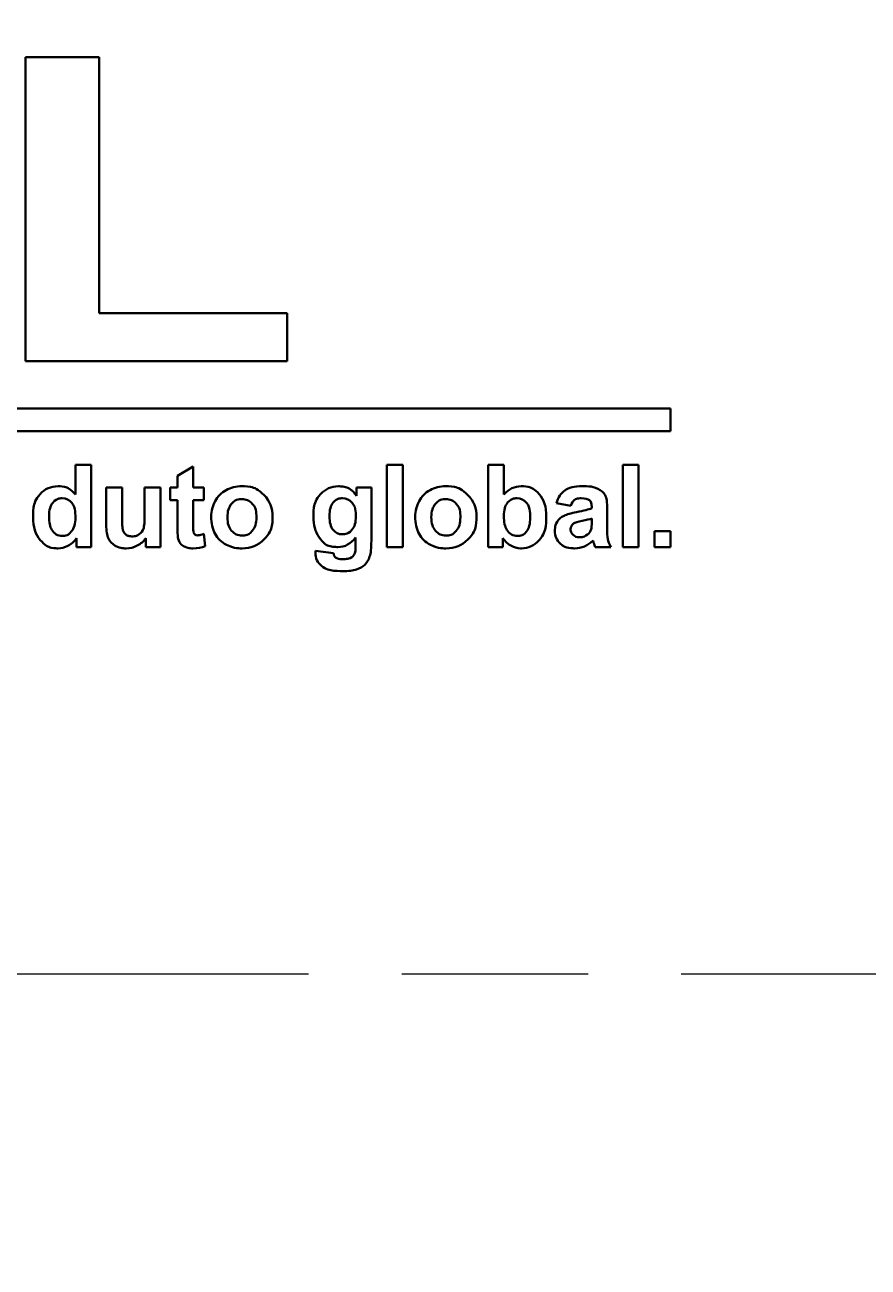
# Model space of a CAD drawing. Extents: x 0 to 616, y 0 to 436.
# Drawn here: x 533.4 to 553.77, y 285.8 to 315.83 of the extents above; entities that cross this region are included whole.
import ezdxf

# ---------------------------------------------------------------- set-up
doc = ezdxf.new("R2010")
doc.units = 0
doc.header["$LTSCALE"] = 1.5
doc.linetypes.add('AM_ISO08W050', pattern=[18, 12, -1.5, 3, -1.5])
doc.layers.add('AM_0', color=7, linetype='CONTINUOUS', lineweight=50)
doc.layers.add('AM_7', color=4, linetype='AM_ISO08W050', lineweight=25)

msp = doc.modelspace()

# ---------------------------------------------------------------- linework, layer by layer
at = {"layer": 'AM_0'}
for radius in [64.3, 58.175, 44.79]:
    msp.add_circle((527.683, 292.885), radius, dxfattribs=at)
at = {"layer": 'AM_0', "color": 7, "lineweight": 70}
msp.add_open_spline([(527.683, 338.867), (553.073, 338.867), (573.665, 318.276), (573.665, 292.885), (573.665, 292.885), (573.665, 267.494), (553.073, 246.903), (527.683, 246.903), (527.683, 246.903), (502.292, 246.903), (481.7, 267.494), (481.7, 292.885), (481.7, 292.885), (481.7, 318.276), (502.292, 338.867), (527.683, 338.867)], degree=3, knots=[0, 0, 0, 0, 0.25, 0.25, 0.25, 0.375, 0.5, 0.5, 0.5, 0.625, 0.75, 0.75, 0.75, 0.875, 1, 1, 1, 1], dxfattribs=at)
at = {"layer": 'AM_0', "color": 7}
for points in [[(533.413, 307.703), (533.413, 307.703), (533.413, 315.051), (533.413, 315.051)], [(533.413, 315.051), (533.413, 315.051), (535.195, 315.051), (535.195, 315.051)], [(535.195, 315.051), (535.195, 315.051), (535.195, 308.862), (535.195, 308.862)], [(535.195, 308.862), (535.195, 308.862), (539.733, 308.862), (539.733, 308.862)], [(539.733, 308.862), (539.733, 308.862), (539.733, 307.703), (539.733, 307.703)], [(539.733, 307.703), (539.733, 307.703), (533.413, 307.703), (533.413, 307.703)], [(506.368, 306.562), (506.368, 306.562), (548.997, 306.562), (548.997, 306.562)], [(548.997, 306.562), (548.997, 306.562), (548.997, 306.01), (548.997, 306.01)], [(548.997, 306.01), (548.997, 306.01), (506.368, 306.01), (506.368, 306.01)], [(534.617, 304.481), (534.617, 304.481), (534.617, 305.195), (534.617, 305.195)], [(534.617, 305.195), (534.617, 305.195), (534.997, 305.195), (534.997, 305.195)], [(534.997, 305.195), (534.997, 305.195), (534.997, 303.211), (534.997, 303.211)], [(537.083, 304.934), (537.083, 304.934), (537.464, 305.156), (537.464, 305.156)], [(537.464, 305.156), (537.464, 305.156), (537.464, 304.648), (537.464, 304.648)], [(542.144, 303.211), (542.144, 303.211), (542.144, 305.195), (542.144, 305.195)], [(542.144, 305.195), (542.144, 305.195), (542.524, 305.195), (542.524, 305.195)], [(542.524, 305.195), (542.524, 305.195), (542.524, 303.211), (542.524, 303.211)], [(544.591, 303.211), (544.591, 303.211), (544.591, 305.195), (544.591, 305.195)], [(544.591, 305.195), (544.591, 305.195), (544.971, 305.195), (544.971, 305.195)], [(544.971, 305.195), (544.971, 305.195), (544.971, 304.481), (544.971, 304.481)], [(547.841, 303.211), (547.841, 303.211), (547.841, 305.195), (547.841, 305.195)], [(547.841, 305.195), (547.841, 305.195), (548.221, 305.195), (548.221, 305.195)], [(548.221, 305.195), (548.221, 305.195), (548.221, 303.211), (548.221, 303.211)], [(537.083, 304.648), (537.083, 304.648), (537.083, 304.934), (537.083, 304.934)], [(535.364, 303.739), (535.364, 303.739), (535.364, 304.648), (535.364, 304.648)], [(535.364, 304.648), (535.364, 304.648), (535.744, 304.648), (535.744, 304.648)], [(535.744, 304.648), (535.744, 304.648), (535.744, 303.988), (535.744, 303.988)], [(536.291, 304.042), (536.291, 304.042), (536.291, 304.648), (536.291, 304.648)], [(536.291, 304.648), (536.291, 304.648), (536.671, 304.648), (536.671, 304.648)], [(536.671, 304.648), (536.671, 304.648), (536.671, 303.211), (536.671, 303.211)], [(536.908, 304.345), (536.908, 304.345), (536.908, 304.648), (536.908, 304.648)], [(536.908, 304.648), (536.908, 304.648), (537.083, 304.648), (537.083, 304.648)], [(537.464, 304.648), (537.464, 304.648), (537.724, 304.648), (537.724, 304.648)], [(537.724, 304.648), (537.724, 304.648), (537.724, 304.345), (537.724, 304.345)], [(537.993, 304.317), (538.056, 304.435), (538.144, 304.526), (538.258, 304.587)], [(541.412, 304.447), (541.412, 304.447), (541.412, 304.648), (541.412, 304.648)], [(541.412, 304.648), (541.412, 304.648), (541.767, 304.648), (541.767, 304.648)], [(541.767, 304.648), (541.767, 304.648), (541.767, 303.359), (541.767, 303.359)], [(542.919, 304.317), (542.981, 304.435), (543.07, 304.526), (543.184, 304.587)], [(546.239, 304.272), (546.278, 304.411), (546.344, 304.514), (546.439, 304.581)], [(547.24, 304.621), (547.323, 304.581), (547.382, 304.53), (547.415, 304.468)], [(534.074, 304.283), (534.013, 304.211), (533.982, 304.104), (533.982, 303.961)], [(537.083, 304.345), (537.083, 304.345), (536.908, 304.345), (536.908, 304.345)], [(537.083, 303.719), (537.083, 303.719), (537.083, 304.345), (537.083, 304.345)], [(537.724, 304.345), (537.724, 304.345), (537.464, 304.345), (537.464, 304.345)], [(537.464, 304.345), (537.464, 304.345), (537.464, 303.766), (537.464, 303.766)], [(537.9, 303.95), (537.9, 304.077), (537.931, 304.199), (537.993, 304.317)], [(538.391, 304.258), (538.323, 304.182), (538.29, 304.072), (538.29, 303.93)], [(540.844, 304.284), (540.785, 304.213), (540.755, 304.105), (540.755, 303.96)], [(542.826, 303.95), (542.826, 304.077), (542.857, 304.199), (542.919, 304.317)], [(543.317, 304.258), (543.249, 304.182), (543.216, 304.072), (543.216, 303.93)], [(545.059, 304.284), (544.998, 304.213), (544.968, 304.106), (544.968, 303.961)], [(546.584, 304.21), (546.584, 304.21), (546.239, 304.272), (546.239, 304.272)], [(546.676, 304.35), (546.638, 304.324), (546.607, 304.277), (546.584, 304.21)], [(547.092, 304.187), (547.092, 304.26), (547.074, 304.312), (547.038, 304.344)], [(547.415, 304.468), (547.449, 304.406), (547.466, 304.293), (547.466, 304.127)], [(533.982, 303.961), (533.982, 303.808), (534.004, 303.697), (534.046, 303.628)], [(535.744, 303.988), (535.744, 303.786), (535.751, 303.662), (535.765, 303.617)], [(536.262, 303.654), (536.281, 303.707), (536.291, 303.837), (536.291, 304.042)], [(537.993, 303.53), (537.931, 303.645), (537.9, 303.785), (537.9, 303.95)], [(538.29, 303.93), (538.29, 303.787), (538.323, 303.678), (538.391, 303.603)], [(540.755, 303.96), (540.755, 303.807), (540.785, 303.695), (540.844, 303.625)], [(542.919, 303.53), (542.857, 303.645), (542.826, 303.785), (542.826, 303.95)], [(543.216, 303.93), (543.216, 303.787), (543.249, 303.678), (543.317, 303.603)], [(544.968, 303.961), (544.968, 303.812), (544.992, 303.702), (545.038, 303.631)], [(546.258, 303.821), (546.297, 303.885), (546.351, 303.933), (546.421, 303.967)], [(546.421, 303.967), (546.491, 304.001), (546.592, 304.03), (546.723, 304.056)], [(546.723, 304.056), (546.901, 304.089), (547.024, 304.12), (547.092, 304.149)], [(547.092, 304.149), (547.092, 304.149), (547.092, 304.187), (547.092, 304.187)], [(547.466, 304.127), (547.466, 304.127), (547.462, 303.683), (547.462, 303.683)], [(535.415, 303.421), (535.381, 303.498), (535.364, 303.604), (535.364, 303.739)], [(536.157, 303.522), (536.208, 303.558), (536.243, 303.602), (536.262, 303.654)], [(537.095, 303.451), (537.087, 303.495), (537.083, 303.585), (537.083, 303.719)], [(537.464, 303.766), (537.464, 303.649), (537.467, 303.58), (537.472, 303.561)], [(546.861, 303.843), (546.756, 303.821), (546.687, 303.799), (546.654, 303.777)], [(547.092, 303.902), (547.044, 303.885), (546.967, 303.866), (546.861, 303.843)], [(546.987, 303.514), (547.033, 303.549), (547.063, 303.591), (547.078, 303.641)], [(547.078, 303.641), (547.088, 303.673), (547.092, 303.735), (547.092, 303.826)], [(547.092, 303.826), (547.092, 303.826), (547.092, 303.902), (547.092, 303.902)], [(547.462, 303.683), (547.462, 303.557), (547.468, 303.464), (547.48, 303.404)], [(534.644, 303.423), (534.586, 303.34), (534.516, 303.279), (534.436, 303.239)], [(534.644, 303.211), (534.644, 303.211), (534.644, 303.423), (534.644, 303.423)], [(535.582, 303.242), (535.505, 303.285), (535.45, 303.344), (535.415, 303.421)], [(536.318, 303.427), (536.266, 303.35), (536.197, 303.29), (536.112, 303.245)], [(536.318, 303.211), (536.318, 303.211), (536.318, 303.427), (536.318, 303.427)], [(537.148, 303.303), (537.122, 303.339), (537.105, 303.389), (537.095, 303.451)], [(537.269, 303.213), (537.214, 303.236), (537.174, 303.266), (537.148, 303.303)], [(537.472, 303.561), (537.477, 303.542), (537.488, 303.526), (537.505, 303.513)], [(537.723, 303.531), (537.723, 303.531), (537.755, 303.236), (537.755, 303.236)], [(538.266, 303.268), (538.147, 303.328), (538.056, 303.415), (537.993, 303.53)], [(541.387, 303.235), (541.387, 303.235), (541.387, 303.444), (541.387, 303.444)], [(541.767, 303.359), (541.767, 303.189), (541.754, 303.063), (541.725, 302.979)], [(543.192, 303.268), (543.072, 303.328), (542.981, 303.415), (542.919, 303.53)], [(545.15, 303.241), (545.07, 303.282), (545.001, 303.342), (544.944, 303.423)], [(544.944, 303.423), (544.944, 303.423), (544.944, 303.211), (544.944, 303.211)], [(547.122, 303.368), (547.057, 303.305), (546.988, 303.258), (546.914, 303.226)], [(547.136, 303.324), (547.13, 303.346), (547.125, 303.361), (547.122, 303.368)], [(547.172, 303.211), (547.163, 303.237), (547.15, 303.274), (547.136, 303.324)], [(547.48, 303.404), (547.492, 303.344), (547.516, 303.28), (547.549, 303.211)], [(548.611, 303.211), (548.611, 303.211), (548.611, 303.592), (548.611, 303.592)], [(548.611, 303.592), (548.611, 303.592), (548.991, 303.592), (548.991, 303.592)], [(548.991, 303.592), (548.991, 303.592), (548.991, 303.211), (548.991, 303.211)], [(534.997, 303.211), (534.997, 303.211), (534.644, 303.211), (534.644, 303.211)], [(536.671, 303.211), (536.671, 303.211), (536.318, 303.211), (536.318, 303.211)], [(540.416, 303.117), (540.416, 303.117), (540.85, 303.064), (540.85, 303.064)], [(540.85, 303.064), (540.858, 303.013), (540.874, 302.979), (540.9, 302.96)], [(541.294, 302.964), (541.327, 302.984), (541.353, 303.016), (541.37, 303.06)], [(541.37, 303.06), (541.381, 303.091), (541.387, 303.149), (541.387, 303.235)], [(542.524, 303.211), (542.524, 303.211), (542.144, 303.211), (542.144, 303.211)], [(544.944, 303.211), (544.944, 303.211), (544.591, 303.211), (544.591, 303.211)], [(547.549, 303.211), (547.549, 303.211), (547.172, 303.211), (547.172, 303.211)], [(548.221, 303.211), (548.221, 303.211), (547.841, 303.211), (547.841, 303.211)], [(548.991, 303.211), (548.991, 303.211), (548.611, 303.211), (548.611, 303.211)], [(541.608, 302.781), (541.557, 302.733), (541.49, 302.696), (541.406, 302.669)], [(541.725, 302.979), (541.698, 302.895), (541.658, 302.829), (541.608, 302.781)]]:
    msp.add_open_spline(points, degree=3, dxfattribs=at)
for points, knots in [([(533.766, 304.491), (533.88, 304.617), (534.025, 304.681), (534.2, 304.681), (534.2, 304.681), (534.361, 304.681), (534.5, 304.614), (534.617, 304.481)], [0.5833333, 0.5833333, 0.5833333, 0.5833333, 0.6666667, 0.6666667, 0.6666667, 0.7083333, 0.75, 0.75, 0.75, 0.75]), ([(538.258, 304.587), (538.372, 304.65), (538.499, 304.681), (538.64, 304.681), (538.64, 304.681), (538.857, 304.681), (539.036, 304.611), (539.175, 304.469)], [0.2, 0.2, 0.2, 0.2, 0.3, 0.3, 0.3, 0.35, 0.4, 0.4, 0.4, 0.4]), ([(540.54, 304.49), (540.656, 304.617), (540.8, 304.681), (540.972, 304.681), (540.972, 304.681), (541.149, 304.681), (541.296, 304.603), (541.412, 304.447)], [0.47826087, 0.47826087, 0.47826087, 0.47826087, 0.52173913, 0.52173913, 0.52173913, 0.54347826, 0.56521739, 0.56521739, 0.56521739, 0.56521739]), ([(543.184, 304.587), (543.298, 304.65), (543.425, 304.681), (543.566, 304.681), (543.566, 304.681), (543.783, 304.681), (543.962, 304.611), (544.101, 304.469)], [0.2, 0.2, 0.2, 0.2, 0.3, 0.3, 0.3, 0.35, 0.4, 0.4, 0.4, 0.4]), ([(544.971, 304.481), (545.088, 304.614), (545.227, 304.681), (545.387, 304.681), (545.387, 304.681), (545.563, 304.681), (545.707, 304.617), (545.822, 304.491)], [0.25, 0.25, 0.25, 0.25, 0.3333333, 0.3333333, 0.3333333, 0.375, 0.4166667, 0.4166667, 0.4166667, 0.4166667]), ([(546.439, 304.581), (546.534, 304.648), (546.674, 304.681), (546.861, 304.681), (546.861, 304.681), (547.031, 304.681), (547.157, 304.661), (547.24, 304.621)], [0.08, 0.08, 0.08, 0.08, 0.12, 0.12, 0.12, 0.14, 0.16, 0.16, 0.16, 0.16]), ([(533.77, 303.379), (533.653, 303.512), (533.594, 303.697), (533.594, 303.935), (533.594, 303.935), (533.594, 304.179), (533.651, 304.364), (533.766, 304.491)], [0.4166667, 0.4166667, 0.4166667, 0.4166667, 0.5, 0.5, 0.5, 0.5416667, 0.5833333, 0.5833333, 0.5833333, 0.5833333]), ([(534.529, 304.281), (534.47, 304.354), (534.394, 304.39), (534.3, 304.39), (534.3, 304.39), (534.21, 304.39), (534.135, 304.354), (534.074, 304.283)], [0.625, 0.625, 0.625, 0.625, 0.75, 0.75, 0.75, 0.8125, 0.875, 0.875, 0.875, 0.875]), ([(534.527, 303.591), (534.588, 303.665), (534.618, 303.777), (534.618, 303.925), (534.618, 303.925), (534.618, 304.09), (534.588, 304.209), (534.529, 304.281)], [0.375, 0.375, 0.375, 0.375, 0.5, 0.5, 0.5, 0.5625, 0.625, 0.625, 0.625, 0.625]), ([(538.891, 304.258), (538.824, 304.333), (538.741, 304.371), (538.642, 304.371), (538.642, 304.371), (538.542, 304.371), (538.459, 304.333), (538.391, 304.258)], [0.625, 0.625, 0.625, 0.625, 0.75, 0.75, 0.75, 0.8125, 0.875, 0.875, 0.875, 0.875]), ([(538.891, 303.603), (538.959, 303.678), (538.992, 303.788), (538.992, 303.933), (538.992, 303.933), (538.992, 304.073), (538.959, 304.182), (538.891, 304.258)], [0.375, 0.375, 0.375, 0.375, 0.5, 0.5, 0.5, 0.5625, 0.625, 0.625, 0.625, 0.625]), ([(539.175, 304.469), (539.314, 304.328), (539.383, 304.15), (539.383, 303.934), (539.383, 303.934), (539.383, 303.717), (539.313, 303.537), (539.173, 303.393)], [0.4, 0.4, 0.4, 0.4, 0.5, 0.5, 0.5, 0.55, 0.6, 0.6, 0.6, 0.6]), ([(540.498, 303.456), (540.41, 303.586), (540.366, 303.746), (540.366, 303.938), (540.366, 303.938), (540.366, 304.179), (540.424, 304.363), (540.54, 304.49)], [0.39130435, 0.39130435, 0.39130435, 0.39130435, 0.43478261, 0.43478261, 0.43478261, 0.45652174, 0.47826087, 0.47826087, 0.47826087, 0.47826087]), ([(541.302, 304.282), (541.241, 304.354), (541.163, 304.39), (541.069, 304.39), (541.069, 304.39), (540.978, 304.39), (540.903, 304.355), (540.844, 304.284)], [0.625, 0.625, 0.625, 0.625, 0.75, 0.75, 0.75, 0.8125, 0.875, 0.875, 0.875, 0.875]), ([(541.298, 303.628), (541.362, 303.7), (541.394, 303.808), (541.394, 303.95), (541.394, 303.95), (541.394, 304.099), (541.363, 304.21), (541.302, 304.282)], [0.375, 0.375, 0.375, 0.375, 0.5, 0.5, 0.5, 0.5625, 0.625, 0.625, 0.625, 0.625]), ([(543.817, 304.258), (543.75, 304.333), (543.667, 304.371), (543.568, 304.371), (543.568, 304.371), (543.468, 304.371), (543.385, 304.333), (543.317, 304.258)], [0.625, 0.625, 0.625, 0.625, 0.75, 0.75, 0.75, 0.8125, 0.875, 0.875, 0.875, 0.875]), ([(543.817, 303.603), (543.884, 303.678), (543.918, 303.788), (543.918, 303.933), (543.918, 303.933), (543.918, 304.073), (543.884, 304.182), (543.817, 304.258)], [0.375, 0.375, 0.375, 0.375, 0.5, 0.5, 0.5, 0.5625, 0.625, 0.625, 0.625, 0.625]), ([(544.101, 304.469), (544.24, 304.328), (544.309, 304.15), (544.309, 303.934), (544.309, 303.934), (544.309, 303.717), (544.239, 303.537), (544.099, 303.393)], [0.4, 0.4, 0.4, 0.4, 0.5, 0.5, 0.5, 0.55, 0.6, 0.6, 0.6, 0.6]), ([(545.515, 304.281), (545.455, 304.354), (545.379, 304.39), (545.286, 304.39), (545.286, 304.39), (545.195, 304.39), (545.119, 304.355), (545.059, 304.284)], [0.625, 0.625, 0.625, 0.625, 0.75, 0.75, 0.75, 0.8125, 0.875, 0.875, 0.875, 0.875]), ([(545.515, 303.587), (545.575, 303.659), (545.604, 303.772), (545.604, 303.926), (545.604, 303.926), (545.604, 304.09), (545.574, 304.209), (545.515, 304.281)], [0.375, 0.375, 0.375, 0.375, 0.5, 0.5, 0.5, 0.5625, 0.625, 0.625, 0.625, 0.625]), ([(545.822, 304.491), (545.937, 304.364), (545.994, 304.182), (545.994, 303.945), (545.994, 303.945), (545.994, 303.7), (545.935, 303.51), (545.818, 303.378)], [0.4166667, 0.4166667, 0.4166667, 0.4166667, 0.5, 0.5, 0.5, 0.5416667, 0.5833333, 0.5833333, 0.5833333, 0.5833333]), ([(547.038, 304.344), (547.002, 304.374), (546.934, 304.39), (546.834, 304.39), (546.834, 304.39), (546.766, 304.39), (546.714, 304.377), (546.676, 304.35)], [0.88, 0.88, 0.88, 0.88, 0.92, 0.92, 0.92, 0.94, 0.96, 0.96, 0.96, 0.96]), ([(534.046, 303.628), (534.107, 303.529), (534.193, 303.479), (534.303, 303.479), (534.303, 303.479), (534.391, 303.479), (534.465, 303.517), (534.527, 303.591)], [0.125, 0.125, 0.125, 0.125, 0.25, 0.25, 0.25, 0.3125, 0.375, 0.375, 0.375, 0.375]), ([(535.765, 303.617), (535.779, 303.571), (535.805, 303.535), (535.842, 303.508), (535.842, 303.508), (535.879, 303.482), (535.926, 303.469), (535.982, 303.469), (535.982, 303.469), (536.048, 303.469), (536.106, 303.486), (536.157, 303.522)], [0.5263158, 0.5263158, 0.5263158, 0.5263158, 0.5789474, 0.5789474, 0.5789474, 0.6052632, 0.6315789, 0.6315789, 0.6315789, 0.6578947, 0.6842105, 0.6842105, 0.6842105, 0.6842105]), ([(538.391, 303.603), (538.459, 303.527), (538.542, 303.489), (538.642, 303.489), (538.642, 303.489), (538.741, 303.489), (538.824, 303.527), (538.891, 303.603)], [0.125, 0.125, 0.125, 0.125, 0.25, 0.25, 0.25, 0.3125, 0.375, 0.375, 0.375, 0.375]), ([(540.844, 303.625), (540.903, 303.554), (540.976, 303.519), (541.063, 303.519), (541.063, 303.519), (541.155, 303.519), (541.234, 303.555), (541.298, 303.628)], [0.125, 0.125, 0.125, 0.125, 0.25, 0.25, 0.25, 0.3125, 0.375, 0.375, 0.375, 0.375]), ([(543.317, 303.603), (543.385, 303.527), (543.468, 303.489), (543.568, 303.489), (543.568, 303.489), (543.667, 303.489), (543.75, 303.527), (543.817, 303.603)], [0.125, 0.125, 0.125, 0.125, 0.25, 0.25, 0.25, 0.3125, 0.375, 0.375, 0.375, 0.375]), ([(545.038, 303.631), (545.104, 303.53), (545.192, 303.479), (545.301, 303.479), (545.301, 303.479), (545.385, 303.479), (545.456, 303.515), (545.515, 303.587)], [0.125, 0.125, 0.125, 0.125, 0.25, 0.25, 0.25, 0.3125, 0.375, 0.375, 0.375, 0.375]), ([(546.327, 303.299), (546.242, 303.38), (546.199, 303.481), (546.199, 303.604), (546.199, 303.604), (546.199, 303.685), (546.219, 303.757), (546.258, 303.821)], [0.6, 0.6, 0.6, 0.6, 0.64, 0.64, 0.64, 0.66, 0.68, 0.68, 0.68, 0.68]), ([(546.654, 303.777), (546.605, 303.742), (546.58, 303.697), (546.58, 303.643), (546.58, 303.643), (546.58, 303.59), (546.6, 303.544), (546.639, 303.505)], [0.2222222, 0.2222222, 0.2222222, 0.2222222, 0.3333333, 0.3333333, 0.3333333, 0.3888889, 0.4444444, 0.4444444, 0.4444444, 0.4444444]), ([(534.436, 303.239), (534.357, 303.199), (534.276, 303.179), (534.195, 303.179), (534.195, 303.179), (534.03, 303.179), (533.888, 303.246), (533.77, 303.379)], [0.25, 0.25, 0.25, 0.25, 0.3333333, 0.3333333, 0.3333333, 0.375, 0.4166667, 0.4166667, 0.4166667, 0.4166667]), ([(537.505, 303.513), (537.523, 303.501), (537.545, 303.494), (537.57, 303.494), (537.57, 303.494), (537.605, 303.494), (537.656, 303.507), (537.723, 303.531)], [0.23809524, 0.23809524, 0.23809524, 0.23809524, 0.28571429, 0.28571429, 0.28571429, 0.30952381, 0.33333333, 0.33333333, 0.33333333, 0.33333333]), ([(539.173, 303.393), (539.032, 303.25), (538.856, 303.179), (538.643, 303.179), (538.643, 303.179), (538.511, 303.179), (538.386, 303.209), (538.266, 303.268)], [0.6, 0.6, 0.6, 0.6, 0.7, 0.7, 0.7, 0.75, 0.8, 0.8, 0.8, 0.8]), ([(541.387, 303.444), (541.274, 303.289), (541.13, 303.211), (540.957, 303.211), (540.957, 303.211), (540.764, 303.211), (540.611, 303.293), (540.498, 303.456)], [0.30434783, 0.30434783, 0.30434783, 0.30434783, 0.34782609, 0.34782609, 0.34782609, 0.36956522, 0.39130435, 0.39130435, 0.39130435, 0.39130435]), ([(544.099, 303.393), (543.958, 303.25), (543.782, 303.179), (543.569, 303.179), (543.569, 303.179), (543.437, 303.179), (543.312, 303.209), (543.192, 303.268)], [0.6, 0.6, 0.6, 0.6, 0.7, 0.7, 0.7, 0.75, 0.8, 0.8, 0.8, 0.8]), ([(545.818, 303.378), (545.702, 303.245), (545.56, 303.179), (545.393, 303.179), (545.393, 303.179), (545.311, 303.179), (545.23, 303.199), (545.15, 303.241)], [0.5833333, 0.5833333, 0.5833333, 0.5833333, 0.6666667, 0.6666667, 0.6666667, 0.7083333, 0.75, 0.75, 0.75, 0.75]), ([(546.639, 303.505), (546.679, 303.466), (546.729, 303.447), (546.791, 303.447), (546.791, 303.447), (546.86, 303.447), (546.925, 303.47), (546.987, 303.514)], [0.4444444, 0.4444444, 0.4444444, 0.4444444, 0.5555556, 0.5555556, 0.5555556, 0.6111111, 0.6666667, 0.6666667, 0.6666667, 0.6666667]), ([(536.112, 303.245), (536.026, 303.201), (535.936, 303.179), (535.842, 303.179), (535.842, 303.179), (535.745, 303.179), (535.659, 303.2), (535.582, 303.242)], [0.1052632, 0.1052632, 0.1052632, 0.1052632, 0.1578947, 0.1578947, 0.1578947, 0.1842105, 0.2105263, 0.2105263, 0.2105263, 0.2105263]), ([(537.755, 303.236), (537.667, 303.198), (537.567, 303.179), (537.455, 303.179), (537.455, 303.179), (537.386, 303.179), (537.324, 303.191), (537.269, 303.213)], [0.38095238, 0.38095238, 0.38095238, 0.38095238, 0.42857143, 0.42857143, 0.42857143, 0.45238095, 0.47619048, 0.47619048, 0.47619048, 0.47619048]), ([(540.567, 302.753), (540.465, 302.837), (540.415, 302.943), (540.415, 303.071), (540.415, 303.071), (540.415, 303.083), (540.415, 303.099), (540.416, 303.117)], [0.91304348, 0.91304348, 0.91304348, 0.91304348, 0.95652174, 0.95652174, 0.95652174, 0.97826087, 1, 1, 1, 1]), ([(546.914, 303.226), (546.84, 303.195), (546.761, 303.179), (546.677, 303.179), (546.677, 303.179), (546.529, 303.179), (546.412, 303.219), (546.327, 303.299)], [0.52, 0.52, 0.52, 0.52, 0.56, 0.56, 0.56, 0.58, 0.6, 0.6, 0.6, 0.6]), ([(541.406, 302.669), (541.321, 302.642), (541.215, 302.628), (541.086, 302.628), (541.086, 302.628), (540.842, 302.628), (540.669, 302.67), (540.567, 302.753)], [0.82608696, 0.82608696, 0.82608696, 0.82608696, 0.86956522, 0.86956522, 0.86956522, 0.89130435, 0.91304348, 0.91304348, 0.91304348, 0.91304348]), ([(540.9, 302.96), (540.936, 302.932), (540.993, 302.919), (541.07, 302.919), (541.07, 302.919), (541.17, 302.919), (541.244, 302.934), (541.294, 302.964)], [0.08695652, 0.08695652, 0.08695652, 0.08695652, 0.13043478, 0.13043478, 0.13043478, 0.15217391, 0.17391304, 0.17391304, 0.17391304, 0.17391304])]:
    msp.add_open_spline(points, degree=3, knots=knots, dxfattribs=at)
at = {"layer": 'AM_7'}
msp.add_line((594.251, 292.885), (461.114, 292.885), dxfattribs=at)

doc.saveas('drawing.dxf')
